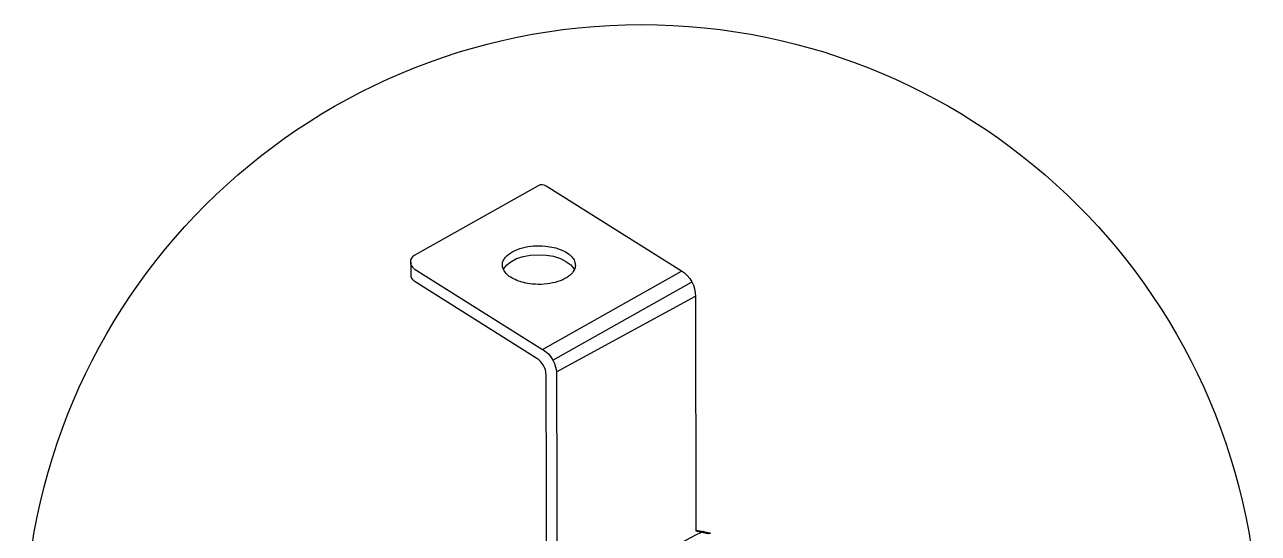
# Model space of a CAD drawing. Header units: feet. Extents: x -12372 to 90117, y -14865 to 4121.
# Drawn here: x 174.35 to 192.67, y 42.69 to 50.25 of the extents above; entities that cross this region are included whole.
import ezdxf

# ---------------------------------------------------------------- set-up
doc = ezdxf.new("R2010")
doc.units = ezdxf.units.FT
doc.header["$MEASUREMENT"] = 0
doc.layers.add('PDF_0', color=7, linetype='Continuous')

msp = doc.modelspace()

# ---------------------------------------------------------------- linework, layer by layer
at = {"layer": 'PDF_0', "lineweight": 25}
for points in [[(180.134, 46.625), (182.041, 45.425), (184.106, 46.59), (182.094, 47.854, 0.27568), (181.978, 47.86), (180.134, 46.822, 0.567792), (180.129, 46.631)], [(180.082, 46.724), (180.082, 46.538, 0.257708), (180.129, 46.445)], [(184.104, 46.596, -0.257069), (184.314, 46.213), (184.32, 42.729), (184.401, 42.711), (184.43, 42.723), (184.436, 42.717)], [(181.752, 41.424), (181.752, 41.418), (181.757, 41.418), (181.769, 41.407), (181.781, 41.407), (181.781, 41.436), (181.792, 41.488), (181.81, 41.529), (181.833, 41.569), (181.862, 41.592), (182.163, 41.517), (182.256, 41.563), (182.105, 41.604), (182.094, 45.048, 0.257069), (181.954, 45.291), (180.134, 46.439)], [(182.04, 45.431, -0.257069), (182.25, 45.048), (182.256, 41.563), (184.32, 42.671), (184.401, 42.711), (184.5, 42.688), (184.506, 42.688), (184.529, 42.694), (184.535, 42.688)]]:
    msp.add_lwpolyline(points, format="xyb", dxfattribs=at)
for points in [[(181.462, 46.613), (181.462, 46.619), (181.508, 46.677), (181.572, 46.729), (181.653, 46.776), (181.752, 46.805), (181.862, 46.828), (181.978, 46.834), (182.094, 46.828), (182.204, 46.811), (182.308, 46.776), (182.389, 46.735), (182.459, 46.683), (182.505, 46.625), (182.517, 46.608)], [(182.192, 45.268), (184.256, 46.428)], [(182.25, 45.094), (184.314, 46.219)], [(184.32, 42.74), (184.436, 42.717), (184.54, 42.694)]]:
    msp.add_lwpolyline(points, dxfattribs=at)
msp.add_circle((183.511, 41.091), 9.164, dxfattribs=at)
for points, knots in [([(181.485, 46.573), (181.469, 46.593), (181.456, 46.616), (181.444, 46.66), (181.443, 46.68), (181.448, 46.721), (181.455, 46.741), (181.477, 46.783), (181.495, 46.805), (181.546, 46.852), (181.585, 46.877), (181.679, 46.92), (181.73, 46.935), (181.781, 46.946)], [0, 0, 0, 0, 0.224796, 0.224796, 0.4048, 0.4048, 0.585943, 0.585943, 0.827387, 0.827387, 1.18719, 1.18719, 1.547024, 1.547024, 1.547024, 1.547024]), ([(181.781, 46.946), (181.892, 46.97), (182.011, 46.973), (182.202, 46.946), (182.277, 46.926), (182.369, 46.883), (182.399, 46.867), (182.448, 46.831), (182.47, 46.811), (182.488, 46.788)], [0, 0, 0, 0, 0.98834, 0.98834, 1.699188, 1.699188, 2.034531, 2.034531, 2.333525, 2.333525, 2.333525, 2.333525]), ([(182.488, 46.788), (182.504, 46.767), (182.516, 46.745), (182.528, 46.7), (182.53, 46.68), (182.525, 46.639), (182.518, 46.619), (182.495, 46.577), (182.477, 46.555), (182.427, 46.508), (182.388, 46.483), (182.293, 46.44), (182.242, 46.425), (182.192, 46.414)], [0, 0, 0, 0, 0.224796, 0.224796, 0.4048, 0.4048, 0.585943, 0.585943, 0.827387, 0.827387, 1.18719, 1.18719, 1.547024, 1.547024, 1.547024, 1.547024]), ([(182.192, 46.414), (182.081, 46.39), (181.962, 46.387), (181.77, 46.414), (181.696, 46.434), (181.603, 46.477), (181.574, 46.493), (181.524, 46.529), (181.502, 46.549), (181.485, 46.573)], [0, 0, 0, 0, 0.98834, 0.98834, 1.699188, 1.699188, 2.034531, 2.034531, 2.333525, 2.333525, 2.333525, 2.333525])]:
    msp.add_open_spline(points, degree=3, knots=knots, dxfattribs=at)

doc.saveas('drawing.dxf')
